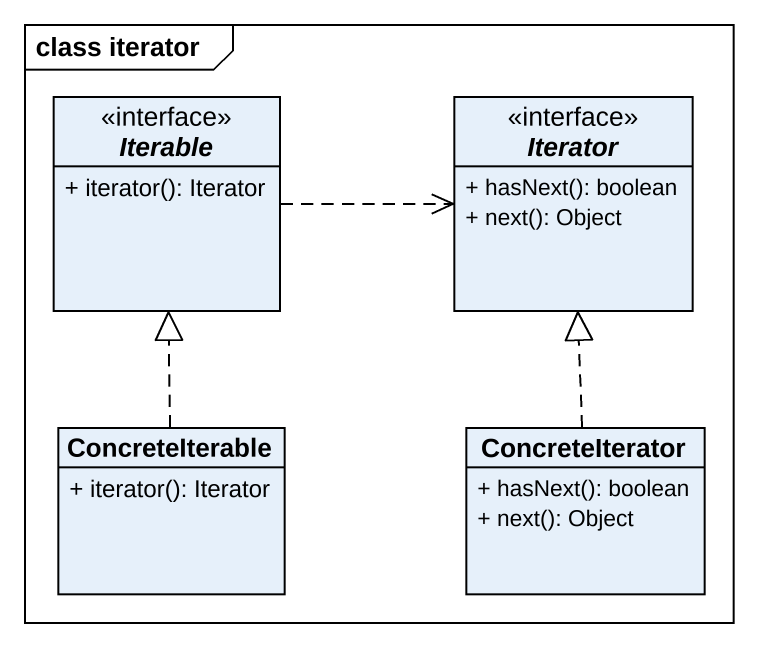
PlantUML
@startuml
mainframe class iterator
hide circle
hide empty members
skinparam classAttributeIconSize 0
interface Iterable {
  + iterator(): Iterator
}
interface Iterator {
  + hasNext(): boolean
  + next(): Object
}
class ConcreteIterable {
  + iterator(): Iterator
}
class ConcreteIterator {
  + hasNext(): boolean
  + next(): Object
}
Iterable .right.> Iterator
ConcreteIterable .up.|> Iterable
ConcreteIterator .up.|> Iterator
@enduml
